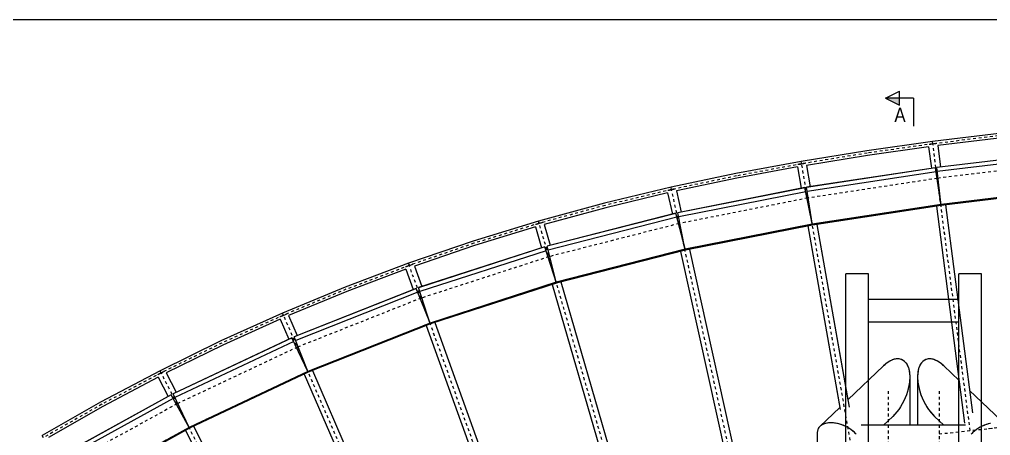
# Model space of a CAD drawing. Header units: millimetres. Extents: x 149919 to 150445, y 136651 to 136866.
# Drawn here: x 150231.21 to 150265.59, y 136850.77 to 136865.53 of the extents above; entities that cross this region are included whole.
import ezdxf

# ---------------------------------------------------------------- set-up
doc = ezdxf.new("R2010")
doc.units = ezdxf.units.MM
doc.header["$LTSCALE"] = 0.25
doc.linetypes.add('CENTER', pattern=[50.8, 31.75, -6.35, 6.35, -6.35])
doc.linetypes.add('XKITLINE00', pattern=[0])
doc.styles.add('ARIAL', font='arial.ttf')

# ---------------------------------------------------------------- blocks, each defined once
blk = doc.blocks.new('çatıı')
at = {"color": 30, "linetype": 'XKITLINE00'}
for p, q in [((12005, 21236.5), (12055, 21261.5)), ((12055, 21211.5), (12055, 21261.5)), ((12005, 21236.5), (12055, 21211.5))]:
    blk.add_line(p, q, dxfattribs=at)
at = {"color": 2, "linetype": 'XKITLINE00'}
for q in [(12005, 21236.5), (12105, 21136.5)]:
    blk.add_line((12105, 21236.5), q, dxfattribs=at)
at = {"color": 8, "linetype": 'XKITLINE00'}
for p, q in [((12602.3, 21134.3), (12172, 21082.6)), ((12588.2, 21115.7), (12190, 21067.9)), ((12171.9, 21082.6), (11939.1, 21049.7)), ((12167.2, 21072.6), (12164.5, 21072.4)), ((12170, 21072.9), (12167, 21072.6)), ((12170.1, 21072.9), (12167.2, 21072.6)), ((12173.1, 21073.3), (12170, 21072.9)), ((12173.1, 21073.3), (12170.1, 21072.9)), ((12173, 21074.3), (12171.9, 21082.6)), ((12173, 21074.3), (12172, 21082.6)), ((12173, 21074.3), (12173.1, 21073.3)), ((12173, 21074.3), (12173.1, 21073.3)), ((12176.2, 21073.7), (12173.1, 21073.3)), ((12176.1, 21073.7), (12173.1, 21073.3)), ((12179, 21074.2), (12176.1, 21073.7)), ((12179.2, 21074.1), (12176.2, 21073.7)), ((12181.7, 21074.6), (12179, 21074.2)), ((12182, 21074.6), (12179.2, 21074.1)), ((12184, 21075), (12181.7, 21074.6)), ((12184.4, 21075), (12182, 21074.6)), ((12185.9, 21075.4), (12184, 21075)), ((12186.4, 21075.5), (12184.4, 21075)), ((12186.1, 21075.5), (12185.9, 21075.4)), ((12186.7, 21075.5), (12186.4, 21075.5)), ((11939.1, 21049.7), (11707, 21011.7)), ((12158.1, 21063.7), (11941.6, 21033.1)), ((12158.1, 21063.7), (12168, 20987.5)), ((12159.7, 21072), (12159.4, 21072)), ((12161.7, 21072.1), (12159.7, 21072)), ((12160.2, 21072.1), (12160, 21072.1)), ((12162.1, 21072.2), (12160.2, 21072.1)), ((12164.2, 21072.3), (12161.7, 21072.1)), ((12164.5, 21072.4), (12162.1, 21072.2)), ((12167, 21072.6), (12164.2, 21072.3)), ((12173.8, 21067.1), (12173.8, 21067.1)), ((12611.1, 21041.3), (12186.5, 20990.3)), ((12611.1, 21040.9), (12186.6, 20989.8)), ((12190.1, 21067.9), (12200, 20991.9)), ((11707, 21011.7), (11476.1, 20968.5)), ((11708.6, 21002.4), (11707, 21011.7)), ((11708.6, 21002.4), (11707, 21011.7)), ((11717.2, 21004.1), (11714.5, 21003.6)), ((11717.5, 21004.1), (11714.7, 21003.6)), ((11719.5, 21004.6), (11717.2, 21004.1)), ((11719.8, 21004.7), (11717.5, 21004.1)), ((11721.3, 21005.1), (11719.5, 21004.6)), ((11721.8, 21005.2), (11719.8, 21004.7)), ((11721.5, 21005.2), (11721.3, 21005.1)), ((11722.1, 21005.3), (11721.8, 21005.2)), ((11941.6, 21033.1), (11725.8, 20997.7)), ((12612.8, 21026.6), (12188.3, 20975.6)), ((11694.1, 20992.2), (11479.4, 20952.1)), ((11694.1, 20992.2), (11707.3, 20916.5)), ((11695.3, 21000.5), (11695, 21000.5)), ((11697.4, 21000.7), (11695.3, 21000.5)), ((11695.8, 21000.6), (11695.6, 21000.6)), ((11697.7, 21000.8), (11695.8, 21000.6)), ((11699.8, 21001), (11697.4, 21000.7)), ((11700.1, 21001.1), (11697.7, 21000.8)), ((11702.6, 21001.4), (11699.8, 21001)), ((11702.8, 21001.5), (11700.1, 21001.1)), ((11705.5, 21001.9), (11702.6, 21001.4)), ((11705.6, 21001.9), (11702.8, 21001.5)), ((11708.7, 21002.4), (11705.5, 21001.9)), ((11708.6, 21002.4), (11705.6, 21001.9)), ((11711.6, 21003), (11708.6, 21002.4)), ((11711.8, 21003), (11708.7, 21002.4)), ((11714.5, 21003.6), (11711.6, 21003)), ((11714.7, 21003.6), (11711.8, 21003)), ((11725.9, 20997.7), (11739.1, 20922.1)), ((12182.4, 20989.7), (11726.1, 20920.1)), ((12182.5, 20989.3), (11726.1, 20919.6)), ((12184.6, 20975.1), (11728.3, 20905.4)), ((12202.8, 20855.9), (12182.4, 20989.7)), ((12202.7, 20855.9), (12186.5, 20990.3)), ((11476.1, 20968.5), (11246.2, 20920.3)), ((11479.4, 20952.1), (11265.6, 20907.2)), ((11246.2, 20920.3), (11010.7, 20864.2)), ((11235, 20908.6), (11234.7, 20908.6)), ((11237, 20908.9), (11235, 20908.6)), ((11235.5, 20908.7), (11235.3, 20908.7)), ((11237.4, 20909), (11235.5, 20908.7)), ((11239.5, 20909.3), (11237, 20908.9)), ((11239.8, 20909.4), (11237.4, 20909)), ((11242.2, 20909.8), (11239.5, 20909.3)), ((11242.4, 20909.9), (11239.8, 20909.4)), ((11245.2, 20910.4), (11242.2, 20909.8)), ((11245.3, 20910.5), (11242.4, 20909.9)), ((11248.3, 20911.1), (11245.2, 20910.4)), ((11248.2, 20911.1), (11245.3, 20910.5)), ((11246.2, 20920.3), (11246.2, 20920.3)), ((11248.2, 20911.1), (11246.2, 20920.3)), ((11248.2, 20911.1), (11246.2, 20920.3)), ((11246.2, 20920.3), (11246.2, 20920.3)), ((11251.2, 20911.8), (11248.2, 20911.1)), ((11251.3, 20911.8), (11248.3, 20911.1)), ((11254.1, 20912.5), (11251.2, 20911.8)), ((11254.3, 20912.5), (11251.3, 20911.8)), ((11256.7, 20913.1), (11254.1, 20912.5)), ((11257, 20913.2), (11254.3, 20912.5)), ((11259, 20913.8), (11256.7, 20913.1)), ((11259.3, 20913.8), (11257, 20913.2)), ((11260.8, 20914.3), (11259, 20913.8)), ((11261.3, 20914.4), (11259.3, 20913.8)), ((11261, 20914.4), (11260.8, 20914.3)), ((11261.6, 20914.5), (11261.3, 20914.4)), ((11265.7, 20907.2), (11282.3, 20832.2)), ((11720.3, 20919.1), (11270.3, 20829.8)), ((11720.4, 20918.6), (11270.4, 20829.4)), ((11723.2, 20904.5), (11273.2, 20815.3)), ((11746.6, 20786.3), (11720.3, 20919.1)), ((11746.5, 20786.3), (11726.1, 20920.1)), ((12626.8, 20910.2), (12202.3, 20859.1)), ((12627.2, 20906.8), (12202.7, 20855.8)), ((12627.2, 20907), (12202.8, 20855.9)), ((11234.2, 20900.1), (11014.9, 20847.9)), ((11234.1, 20900.1), (11250.8, 20825)), ((11010.7, 20864.2), (10777.2, 20800.6)), ((11014.9, 20847.9), (10797.4, 20788.7)), ((12202.3, 20859.1), (11746, 20789.5)), ((12202.8, 20855.8), (11746.5, 20786.2)), ((12202.8, 20855.9), (11746.6, 20786.3)), ((12185.4, 20853.1), (12285.3, 20083.9)), ((12202.7, 20855.9), (12202.7, 20855.9)), ((12202.7, 20855.9), (12202.7, 20855.8)), ((12202.8, 20855.9), (12202.8, 20855.8)), ((12217.4, 20857.6), (12313.1, 20121.1)), ((10777.2, 20800.6), (10545.7, 20729.6)), ((10779.8, 20791.6), (10777.2, 20800.6)), ((10779.8, 20791.6), (10777.2, 20800.6)), ((11263.4, 20828.3), (10807.2, 20711.9)), ((11263.5, 20827.8), (10807.4, 20711.4)), ((11267, 20813.9), (10810.9, 20697.5)), ((11296.8, 20697.1), (11263.4, 20828.3)), ((11296.7, 20697.1), (11270.3, 20829.8)), ((10766.4, 20779.7), (10550.9, 20713.6)), ((10766.7, 20788.3), (10766.4, 20788.2)), ((10766.4, 20779.7), (10787.8, 20705.9)), ((10768.7, 20788.7), (10766.7, 20788.3)), ((10767.2, 20788.4), (10767, 20788.4)), ((10769.1, 20788.8), (10767.2, 20788.4)), ((10771.1, 20789.2), (10768.7, 20788.7)), ((10771.4, 20789.4), (10769.1, 20788.8)), ((10773.8, 20789.9), (10771.1, 20789.2)), ((10774, 20790), (10771.4, 20789.4)), ((10776.7, 20790.7), (10773.8, 20789.9)), ((10776.8, 20790.8), (10774, 20790)), ((10779.8, 20791.6), (10776.7, 20790.7)), ((10779.8, 20791.6), (10776.8, 20790.8)), ((10782.8, 20792.5), (10779.8, 20791.6)), ((10782.7, 20792.5), (10779.8, 20791.6)), ((10785.5, 20793.3), (10782.7, 20792.5)), ((10785.7, 20793.4), (10782.8, 20792.5)), ((10788, 20794.2), (10785.5, 20793.3)), ((10788.3, 20794.2), (10785.7, 20793.4)), ((10790.3, 20794.9), (10788, 20794.2)), ((10790.7, 20795), (10788.3, 20794.2)), ((10792.1, 20795.6), (10790.3, 20794.9)), ((10792.5, 20795.7), (10790.7, 20795)), ((10792.2, 20795.7), (10792.1, 20795.6)), ((10792.8, 20795.9), (10792.5, 20795.7)), ((10797.4, 20788.7), (10818.8, 20714.8)), ((11275.1, 20789.3), (11275.1, 20789.3)), ((11275.5, 20787.4), (11275.5, 20787.4)), ((11746, 20789.5), (11296, 20700.3)), ((11746.6, 20786.2), (11296.7, 20696.9)), ((11746.6, 20786.3), (11296.8, 20697.1)), ((11730.7, 20783), (11843.6, 20139.7)), ((11730.8, 20783.1), (11845, 20132.3)), ((11746.6, 20786.3), (11746.5, 20786.3)), ((11746.5, 20786.3), (11746.5, 20786.2)), ((11746.6, 20786.3), (11746.6, 20786.2)), ((11762.5, 20788.6), (11876.3, 20140.3)), ((11762.6, 20788.6), (11871.7, 20166.5)), ((10545.7, 20729.6), (10316.7, 20651.2)), ((10550.9, 20713.6), (10337.6, 20640.6)), ((10799.1, 20709.5), (10352.4, 20564.6)), ((10799.3, 20709.1), (10352.5, 20564.1)), ((10803.7, 20695.4), (10356.9, 20550.4)), ((10840.9, 20580.8), (10799.1, 20709.5)), ((10840.7, 20580.8), (10807.2, 20711.9)), ((11296, 20700.3), (10839.9, 20583.9)), ((11296.8, 20697.1), (10840.7, 20580.8)), ((11296.9, 20697), (10840.8, 20580.6)), ((11296.7, 20697.1), (11296.7, 20697.1)), ((11296.7, 20697.1), (11296.7, 20696.9)), ((11296.8, 20697.1), (11296.9, 20697)), ((11311.5, 20699.9), (11479.9, 19938.9)), ((11311.5, 20699.9), (11479.9, 19938.9)), ((11280, 20692.7), (11448.5, 19931.6)), ((11280.1, 20692.7), (11448.5, 19931.6)), ((10316.7, 20651.2), (10092.4, 20566.4)), ((10307.3, 20629.7), (10098.6, 20550.7)), ((10307.1, 20638.2), (10306.8, 20638.1)), ((10309, 20638.7), (10307.1, 20638.2)), ((10307.3, 20629.7), (10333.4, 20557.3)), ((10307.5, 20638.4), (10307.4, 20638.3)), ((10309.4, 20638.9), (10307.5, 20638.4)), ((10311.4, 20639.5), (10309, 20638.7)), ((10311.7, 20639.6), (10309.4, 20638.9)), ((10314.1, 20640.3), (10311.4, 20639.5)), ((10314.2, 20640.4), (10311.7, 20639.6)), ((10316.9, 20641.3), (10314.1, 20640.3)), ((10317, 20641.4), (10314.2, 20640.4)), ((10319.9, 20642.4), (10316.7, 20651.2)), ((10319.9, 20642.4), (10316.7, 20651.2)), ((10319.9, 20642.3), (10316.9, 20641.3)), ((10319.9, 20642.4), (10317, 20641.4)), ((10322.9, 20643.4), (10319.9, 20642.3)), ((10322.7, 20643.4), (10319.9, 20642.4)), ((10325.5, 20644.5), (10322.7, 20643.4)), ((10325.7, 20644.5), (10322.9, 20643.4)), ((10328, 20645.5), (10325.5, 20644.5)), ((10328.3, 20645.5), (10325.7, 20644.5)), ((10330.2, 20646.4), (10328, 20645.5)), ((10330.5, 20646.5), (10328.3, 20645.5)), ((10331.9, 20647.2), (10330.2, 20646.4)), ((10332.4, 20647.3), (10330.5, 20646.5)), ((10332.1, 20647.2), (10331.9, 20647.2)), ((10332.7, 20647.4), (10332.4, 20647.3)), ((10337.7, 20640.6), (10363.7, 20568.3)), ((10092.4, 20566.4), (9871, 20474.5)), ((10344.4, 20561.7), (9912, 20390.3)), ((10344.6, 20561.3), (9912.2, 20389.8)), ((10394.3, 20435.9), (10344.4, 20561.7)), ((10394.1, 20435.8), (10352.4, 20564.6)), ((10839.9, 20583.9), (10393.1, 20438.9)), ((10840.9, 20580.8), (10394.3, 20435.9)), ((10840.8, 20580.6), (10394.3, 20435.7)), ((10825.5, 20575.7), (11045.7, 19815)), ((10856.5, 20584.6), (11076.7, 19824)), ((10098.6, 20550.7), (9892.5, 20465.2)), ((10349.9, 20547.9), (9917.5, 20376.5)), ((10362.1, 20525), (10362.1, 20525)), ((9871, 20474.5), (9652.5, 20375.6)), ((9862.2, 20460.9), (9861.9, 20460.8)), ((9864.1, 20461.6), (9862.2, 20460.9)), ((9862.6, 20461.1), (9862.5, 20461.1)), ((9864.4, 20461.7), (9862.6, 20461.1)), ((9866.4, 20462.4), (9864.1, 20461.6)), ((9866.7, 20462.6), (9864.4, 20461.7)), ((9869, 20463.4), (9866.4, 20462.4)), ((9869.2, 20463.6), (9866.7, 20462.6)), ((9871.8, 20464.6), (9869, 20463.4)), ((9871.9, 20464.7), (9869.2, 20463.6)), ((9874.7, 20465.9), (9871, 20474.5)), ((9874.7, 20465.9), (9871, 20474.5)), ((9874.7, 20465.8), (9871.8, 20464.6)), ((9874.7, 20465.9), (9871.9, 20464.7)), ((9877.6, 20467.1), (9874.7, 20465.8)), ((9877.5, 20467.1), (9874.7, 20465.9)), ((9880.1, 20468.3), (9877.5, 20467.1)), ((9880.3, 20468.4), (9877.6, 20467.1)), ((9882.6, 20469.5), (9880.1, 20468.3)), ((9882.9, 20469.6), (9880.3, 20468.4)), ((9884.7, 20470.5), (9882.6, 20469.5)), ((9885.1, 20470.6), (9882.9, 20469.6)), ((9886.4, 20471.4), (9884.7, 20470.5)), ((9886.8, 20471.6), (9885.1, 20470.6)), ((9886.5, 20471.5), (9886.4, 20471.4)), ((9887.1, 20471.7), (9886.8, 20471.6)), ((9892.6, 20465.2), (9923.1, 20394.7)), ((9863, 20452.4), (9659.7, 20360.4)), ((9862.9, 20452.4), (9893.5, 20381.8)), ((10393.1, 20438.9), (9960.7, 20267.5)), ((10394.3, 20435.9), (9962.1, 20264.5)), ((10394.3, 20435.7), (9962.1, 20264.4)), ((10379.3, 20429.8), (10643.5, 19696.5)), ((10379.3, 20429.8), (10643.5, 19696.5)), ((10409.6, 20440.7), (10673.8, 19707.4)), ((10409.7, 20440.7), (10673.9, 19707.4)), ((9904.3, 20386.9), (9483.6, 20188.4)), ((9904.5, 20386.5), (9483.8, 20188)), ((9962.1, 20264.5), (9904.3, 20386.9)), ((9961.9, 20264.5), (9912, 20390.3)), ((9652.5, 20375.6), (9437.3, 20269.8)), ((9659.7, 20360.4), (9459.4, 20262)), ((9910.7, 20373.5), (9489.9, 20175)), ((9924.2, 20351.4), (9924.2, 20351.4)), ((9924.4, 20351.5), (9924.4, 20351.5)), ((11998.6, 20287.5), (11871.7, 20166.5)), ((12006, 20294), (11998.6, 20287.5)), ((12000.1, 20288.9), (11999.3, 20288.1)), ((12003.3, 20291.6), (12000.1, 20288.9)), ((12013.5, 20299.6), (12006, 20294)), ((12007.5, 20295.2), (12006.7, 20294.5)), ((12010.7, 20297.6), (12007.5, 20295.2)), ((12020.9, 20304.2), (12013.5, 20299.6)), ((12015, 20300.6), (12014.2, 20300)), ((12018.2, 20302.5), (12015, 20300.6)), ((12028.3, 20307.8), (12020.9, 20304.2)), ((12022.5, 20305), (12021.6, 20304.5)), ((12025.7, 20306.5), (12022.5, 20305)), ((12035.6, 20310.3), (12028.3, 20307.8)), ((12029.9, 20308.4), (12029, 20308)), ((12033, 20309.4), (12029.9, 20308.4)), ((12042.7, 20311.8), (12035.6, 20310.3)), ((12037.1, 20310.7), (12036.3, 20310.5)), ((12040.2, 20311.3), (12037.1, 20310.7)), ((12049.5, 20312.1), (12042.7, 20311.8)), ((12044.2, 20312), (12043.4, 20311.8)), ((12047.1, 20312), (12044.2, 20312)), ((12056, 20311.4), (12049.5, 20312.1)), ((12050.9, 20312.1), (12050.1, 20312.1)), ((12053.7, 20311.6), (12050.9, 20312.1)), ((12062.1, 20309.5), (12056, 20311.4)), ((12057.3, 20311.1), (12056.6, 20311.2)), ((12060, 20310.2), (12057.3, 20311.1)), ((12067.8, 20306.6), (12062.1, 20309.5)), ((12063.3, 20309), (12062.7, 20309.3)), ((12065.8, 20307.7), (12063.3, 20309)), ((12072.9, 20302.6), (12067.8, 20306.6)), ((12068.9, 20305.9), (12068.3, 20306.2)), ((12071.1, 20304.1), (12068.9, 20305.9)), ((12072.9, 20302.6), (12077.5, 20297.7)), ((12073.9, 20301.7), (12073.3, 20302.2)), ((12073.9, 20301.7), (12075.8, 20299.5)), ((12077.5, 20297.7), (12081.5, 20291.7)), ((12077.9, 20297.1), (12078.4, 20296.5)), ((12078.4, 20296.5), (12080, 20293.9)), ((12081.5, 20291.7), (12084.8, 20284.9)), ((12081.8, 20291.1), (12082.2, 20290.4)), ((12082.2, 20290.4), (12083.6, 20287.4)), ((12084.8, 20284.9), (12087.4, 20277.2)), ((12085, 20284.1), (12085.4, 20283.4)), ((12085.4, 20283.4), (12086.5, 20280.1)), ((12125.2, 20284.9), (12122.5, 20277.2)), ((12124.6, 20283.4), (12123.5, 20280.1)), ((12124.9, 20284.1), (12124.6, 20283.4)), ((12128.5, 20291.7), (12125.2, 20284.9)), ((12127.8, 20290.4), (12126.4, 20287.4)), ((12128.2, 20291.1), (12127.8, 20290.4)), ((12132.5, 20297.7), (12128.5, 20291.7)), ((12131.6, 20296.5), (12130, 20293.9)), ((12132.1, 20297.1), (12131.6, 20296.5)), ((12137.1, 20302.6), (12132.5, 20297.7)), ((12136.1, 20301.7), (12134.2, 20299.5)), ((12136.7, 20302.2), (12136.1, 20301.7)), ((12142.2, 20306.6), (12137.1, 20302.6)), ((12141.1, 20305.9), (12138.9, 20304.1)), ((12141.7, 20306.2), (12141.1, 20305.9)), ((12147.9, 20309.5), (12142.2, 20306.6)), ((12146.7, 20309), (12144.2, 20307.7)), ((12147.3, 20309.3), (12146.7, 20309)), ((12154, 20311.4), (12147.9, 20309.5)), ((12152.7, 20311.1), (12150, 20310.2)), ((12153.4, 20311.2), (12152.7, 20311.1)), ((12160.4, 20312.1), (12154, 20311.4)), ((12159.1, 20312.1), (12156.3, 20311.6)), ((12159.8, 20312.1), (12159.1, 20312.1)), ((12167.3, 20311.8), (12160.4, 20312.1)), ((12165.8, 20312), (12162.9, 20312)), ((12166.6, 20311.8), (12165.8, 20312)), ((12174.4, 20310.3), (12167.3, 20311.8)), ((12172.9, 20310.7), (12169.8, 20311.3)), ((12173.7, 20310.5), (12172.9, 20310.7)), ((12181.6, 20307.8), (12174.4, 20310.3)), ((12180.1, 20308.4), (12177, 20309.4)), ((12181, 20308), (12180.1, 20308.4)), ((12189.1, 20304.2), (12181.6, 20307.8)), ((12187.5, 20305), (12184.3, 20306.5)), ((12188.4, 20304.5), (12187.5, 20305)), ((12196.5, 20299.6), (12189.1, 20304.2)), ((12195, 20300.6), (12191.8, 20302.5)), ((12195.8, 20300), (12195, 20300.6)), ((12204, 20294), (12196.5, 20299.6)), ((12202.5, 20295.2), (12199.3, 20297.6)), ((12203.3, 20294.5), (12202.5, 20295.2)), ((12211.4, 20287.5), (12204, 20294)), ((12209.9, 20288.9), (12206.7, 20291.6)), ((12210.7, 20288.1), (12209.9, 20288.9)), ((12265.6, 20235.8), (12211.4, 20287.5)), ((9437.3, 20269.8), (9227, 20158.1)), ((9429.4, 20255.7), (9429.1, 20255.6)), ((9431.3, 20256.5), (9429.4, 20255.7)), ((9429.8, 20256), (9429.7, 20255.9)), ((9431.6, 20256.7), (9429.8, 20256)), ((9433.5, 20257.5), (9431.3, 20256.5)), ((9433.8, 20257.7), (9431.6, 20256.7)), ((9436, 20258.7), (9433.5, 20257.5)), ((9436.2, 20258.8), (9433.8, 20257.7)), ((9438.8, 20260), (9436, 20258.7)), ((9438.8, 20260.1), (9436.2, 20258.8)), ((9441.6, 20261.5), (9437.3, 20269.8)), ((9441.6, 20261.5), (9437.3, 20269.8)), ((9441.6, 20261.5), (9438.8, 20260)), ((9441.6, 20261.5), (9438.8, 20260.1)), ((9444.4, 20262.9), (9441.6, 20261.5)), ((9444.3, 20262.9), (9441.6, 20261.5)), ((9446.8, 20264.3), (9444.3, 20262.9)), ((9447, 20264.3), (9444.4, 20262.9)), ((9449.2, 20265.6), (9446.8, 20264.3)), ((9449.5, 20265.7), (9447, 20264.3)), ((9451.3, 20266.8), (9449.2, 20265.6)), ((9451.6, 20266.9), (9449.5, 20265.7)), ((9452.9, 20267.8), (9451.3, 20266.8)), ((9453.3, 20268), (9451.6, 20266.9)), ((9453, 20267.9), (9452.9, 20267.8)), ((9453.6, 20268.2), (9453.3, 20268)), ((9459.4, 20262), (9494.4, 20193.5)), ((9960.7, 20267.5), (9540, 20068.9)), ((9961.9, 20264.5), (9541.5, 20066.1)), ((9962.1, 20264.4), (9541.5, 20065.9)), ((9947.4, 20257.5), (10262.4, 19531.2)), ((9977.1, 20270.3), (10292, 19544.1)), ((12087.4, 20277.2), (12089.4, 20268.8)), ((12087.6, 20276.4), (12087.9, 20275.5)), ((12087.9, 20275.5), (12088.7, 20272)), ((12089.4, 20268.8), (12090.7, 20259.6)), ((12089.5, 20267.9), (12089.7, 20266.9)), ((12089.7, 20266.9), (12090.2, 20263.1)), ((12090.7, 20259.6), (12091.2, 20249.9)), ((12090.7, 20258.7), (12090.8, 20257.7)), ((12090.8, 20257.7), (12091, 20253.7)), ((12091.2, 20249.9), (12091, 20239.7)), ((12091.2, 20247.8), (12091, 20243.7)), ((12091.2, 20248.9), (12091.2, 20247.8)), ((12091.2, 20247.8), (12091.2, 20076.6)), ((12119.3, 20259.6), (12118.8, 20249.9)), ((12118.8, 20249.9), (12119, 20239.7)), ((12118.8, 20248.9), (12118.8, 20247.8)), ((12118.8, 20247.8), (12118.8, 20076.6)), ((12118.8, 20247.8), (12118.9, 20243.7)), ((12119.2, 20257.7), (12119, 20253.7)), ((12119.3, 20258.7), (12119.2, 20257.7)), ((12120.6, 20268.8), (12119.3, 20259.6)), ((12120.3, 20266.9), (12119.8, 20263.1)), ((12120.5, 20267.9), (12120.3, 20266.9)), ((12122.5, 20277.2), (12120.6, 20268.8)), ((12122.1, 20275.5), (12121.3, 20272)), ((12122.3, 20276.4), (12122.1, 20275.5)), ((9430.7, 20247.3), (9235.1, 20143.4)), ((9430.7, 20247.3), (9465.7, 20178.8)), ((12088.3, 20218.1), (12086, 20207)), ((12087.9, 20215.8), (12086.9, 20211.4)), ((12088.1, 20217), (12087.9, 20215.8)), ((12090, 20229), (12088.3, 20218.1)), ((12089.7, 20226.8), (12089, 20222.4)), ((12089.8, 20227.9), (12089.7, 20226.8)), ((12091, 20239.7), (12090, 20229)), ((12090.8, 20237.5), (12090.4, 20233.2)), ((12090.9, 20238.6), (12090.8, 20237.5)), ((12119, 20239.7), (12120, 20229)), ((12119.1, 20238.6), (12119.2, 20237.5)), ((12119.2, 20237.5), (12119.6, 20233.2)), ((12120, 20229), (12121.6, 20218.1)), ((12120.1, 20227.9), (12120.3, 20226.8)), ((12120.3, 20226.8), (12121, 20222.4)), ((12121.6, 20218.1), (12124, 20207)), ((12121.9, 20217), (12122.1, 20215.8)), ((12122.1, 20215.8), (12123.1, 20211.4)), ((9476.2, 20184.6), (9071.7, 19961.5)), ((9476.4, 20184.2), (9071.9, 19961.1)), ((9541.5, 20066.1), (9476.2, 20184.6)), ((9541.3, 20066), (9483.6, 20188.4)), ((12079.2, 20184.6), (12074.9, 20173.5)), ((12078.4, 20182.3), (12076.6, 20177.9)), ((12078.8, 20183.4), (12078.4, 20182.3)), ((12082.9, 20195.8), (12079.2, 20184.6)), ((12082.2, 20193.5), (12080.7, 20189)), ((12082.5, 20194.6), (12082.2, 20193.5)), ((12086, 20207), (12082.9, 20195.8)), ((12085.4, 20204.7), (12084.1, 20200.2)), ((12085.7, 20205.8), (12085.4, 20204.7)), ((12124, 20207), (12127.1, 20195.8)), ((12124.3, 20205.8), (12124.6, 20204.7)), ((12124.6, 20204.7), (12125.9, 20200.2)), ((12127.1, 20195.8), (12130.8, 20184.6)), ((12127.5, 20194.6), (12127.8, 20193.5)), ((12127.8, 20193.5), (12129.3, 20189)), ((12130.8, 20184.6), (12135.1, 20173.5)), ((12131.2, 20183.4), (12131.6, 20182.3)), ((12131.6, 20182.3), (12133.4, 20177.9)), ((12413.1, 20095.2), (12302.8, 20200.3)), ((9227, 20158.1), (9020.4, 20039.9)), ((9483.3, 20171.6), (9078.9, 19948.5)), ((9498.3, 20150.4), (9498.3, 20150.4)), ((9498.4, 20150.5), (9498.4, 20150.5)), ((12064.5, 20152.2), (12058.6, 20142.1)), ((12063.3, 20150.1), (12060.9, 20146)), ((12063.9, 20151.2), (12063.3, 20150.1)), ((12070, 20162.7), (12064.5, 20152.2)), ((12068.9, 20160.5), (12066.7, 20156.3)), ((12069.4, 20161.6), (12068.9, 20160.5)), ((12074.9, 20173.5), (12070, 20162.7)), ((12073.9, 20171.2), (12071.9, 20166.9)), ((12074.4, 20172.4), (12073.9, 20171.2)), ((12135.1, 20173.5), (12140, 20162.7)), ((12135.6, 20172.4), (12136.1, 20171.2)), ((12136.1, 20171.2), (12138.1, 20166.9)), ((12140, 20162.7), (12145.5, 20152.2)), ((12140.6, 20161.6), (12141.1, 20160.5)), ((12141.1, 20160.5), (12143.3, 20156.3)), ((12145.5, 20152.2), (12151.4, 20142.1)), ((12146.1, 20151.2), (12146.7, 20150.1)), ((12146.7, 20150.1), (12149.1, 20146)), ((9235.1, 20143.4), (9042.9, 20033.4)), ((11843.7, 20139.7), (11773.1, 20072.5)), ((12038.6, 20115.5), (12031.4, 20108.1)), ((12037.1, 20113.9), (12034.1, 20110.9)), ((12037.9, 20114.8), (12037.1, 20113.9)), ((12045.6, 20123.7), (12038.6, 20115.5)), ((12044.2, 20122), (12041.2, 20118.6)), ((12044.9, 20122.9), (12044.2, 20122)), ((12052.3, 20132.6), (12045.6, 20123.7)), ((12050.9, 20130.7), (12048.1, 20127.1)), ((12051.6, 20131.7), (12050.9, 20130.7)), ((12058.6, 20142.1), (12052.3, 20132.6)), ((12057.3, 20140.1), (12054.7, 20136.3)), ((12058, 20141.2), (12057.3, 20140.1)), ((12151.4, 20142.1), (12157.7, 20132.6)), ((12152, 20141.2), (12152.7, 20140.1)), ((12152.7, 20140.1), (12155.3, 20136.3)), ((12157.7, 20132.6), (12164.4, 20123.7)), ((12158.4, 20131.7), (12159.1, 20130.7)), ((12159.1, 20130.7), (12161.9, 20127.1)), ((12164.4, 20123.7), (12171.4, 20115.5)), ((12165.1, 20122.9), (12165.8, 20122)), ((12165.8, 20122), (12168.8, 20118.6)), ((12171.4, 20115.5), (12178.6, 20108.1)), ((12172.1, 20114.8), (12172.9, 20113.9)), ((12175.9, 20110.9), (12172.9, 20113.9)), ((11781.1, 20078.3), (11776.9, 20075.6)), ((11777, 20075.7), (11776.9, 20075.6)), ((11778.5, 20076.6), (11777, 20075.7)), ((11786.1, 20080.6), (11781.1, 20078.3)), ((11781.5, 20078.5), (11781.4, 20078.4)), ((11783.1, 20079.2), (11781.5, 20078.5)), ((11791.7, 20082.5), (11786.1, 20080.6)), ((11786.6, 20080.8), (11786.4, 20080.7)), ((11788.3, 20081.4), (11786.6, 20080.8)), ((11797.7, 20083.9), (11791.7, 20082.5)), ((11792.2, 20082.7), (11792, 20082.6)), ((11794, 20083.1), (11792.2, 20082.7)), ((11804.1, 20084.8), (11797.7, 20083.9)), ((11798.2, 20084), (11798, 20084)), ((11800.2, 20084.3), (11798.2, 20084)), ((11810.8, 20085.2), (11804.1, 20084.8)), ((11804.7, 20084.8), (11804.5, 20084.8)), ((11806.8, 20084.9), (11804.7, 20084.8)), ((11817.9, 20085), (11810.8, 20085.2)), ((11811.5, 20085.2), (11811.3, 20085.2)), ((11813.7, 20085.1), (11811.5, 20085.2)), ((11825.1, 20084.3), (11817.9, 20085)), ((11818.5, 20085), (11818.3, 20085)), ((11820.9, 20084.7), (11818.5, 20085)), ((11832.5, 20083.1), (11825.1, 20084.3)), ((11825.8, 20084.2), (11825.6, 20084.3)), ((11828.3, 20083.8), (11825.8, 20084.2)), ((11840, 20081.4), (11832.5, 20083.1)), ((11833.2, 20083), (11833, 20083)), ((11835.8, 20082.4), (11833.2, 20083)), ((11847.5, 20079.3), (11840, 20081.4)), ((11840.7, 20081.3), (11840.4, 20081.3)), ((11843.3, 20080.5), (11840.7, 20081.3)), ((11854.9, 20076.6), (11847.5, 20079.3)), ((11848.1, 20079), (11847.9, 20079.1)), ((11850.9, 20078), (11848.1, 20079)), ((11862.1, 20073.5), (11854.9, 20076.6)), ((11855.5, 20076.3), (11855.2, 20076.4)), ((11858.3, 20075.1), (11855.5, 20076.3)), ((12288.7, 20076.6), (11919.5, 20076.6)), ((12031.4, 20108.1), (11998.3, 20076.6)), ((12211.7, 20076.6), (12178.6, 20108.1)), ((12355.1, 20076.6), (12347.9, 20073.5)), ((12354.5, 20076.3), (12351.7, 20075.1)), ((12354.7, 20076.4), (12354.5, 20076.3)), ((12362.5, 20079.3), (12355.1, 20076.6)), ((12361.8, 20079), (12359.1, 20078)), ((12362.1, 20079.1), (12361.8, 20079)), ((12370, 20081.4), (12362.5, 20079.3)), ((12369.3, 20081.3), (12366.6, 20080.5)), ((12369.6, 20081.3), (12369.3, 20081.3)), ((12377.5, 20083.1), (12370, 20081.4)), ((12376.8, 20083), (12374.2, 20082.4)), ((12377, 20083), (12376.8, 20083)), ((9540, 20068.9), (9135.5, 19845.9)), ((9541.3, 20066), (9137.2, 19843.1)), ((9541.5, 20065.9), (9137.2, 19843)), ((9527.4, 20058.2), (9882.2, 19364.1)), ((9527.4, 20058.1), (9882.2, 19364.1)), ((9556.1, 20072.8), (9910.9, 19378.8)), ((9556.1, 20072.8), (9910.9, 19378.8)), ((11764.2, 20055.6), (11763.8, 20050.7)), ((11764, 20053.1), (11763.8, 20051.2)), ((11763.8, 20051.2), (11763.8, 20051)), ((11763.8, 20050.7), (11763.8, 19985.5)), ((11765.3, 20060.2), (11764.2, 20055.6)), ((11764.7, 20057.8), (11764.2, 20056)), ((11764.2, 20056), (11764.2, 20055.8)), ((11767.1, 20064.5), (11765.3, 20060.2)), ((11766.1, 20062.2), (11765.4, 20060.6)), ((11765.4, 20060.6), (11765.4, 20060.4)), ((11769.6, 20068.5), (11767.1, 20064.5)), ((11767.3, 20064.9), (11767.2, 20064.8)), ((11768.2, 20066.4), (11767.3, 20064.9)), ((11772.8, 20072.2), (11769.6, 20068.5)), ((11769.9, 20068.9), (11769.8, 20068.7)), ((11771, 20070.1), (11769.9, 20068.9)), ((11776.6, 20075.4), (11772.8, 20072.2)), ((11773.1, 20072.5), (11773, 20072.4)), ((11774.4, 20073.6), (11773.1, 20072.5)), ((11776.9, 20075.6), (11776.6, 20075.4)), ((11869.2, 20070), (11862.1, 20073.5)), ((11862.8, 20073.2), (11862.5, 20073.3)), ((11865.6, 20071.8), (11862.8, 20073.2)), ((11875.9, 20066.2), (11869.2, 20070)), ((11869.8, 20069.7), (11869.5, 20069.8)), ((11872.6, 20068.1), (11869.8, 20069.7)), ((11882.3, 20062), (11875.9, 20066.2)), ((11876.5, 20065.8), (11876.2, 20066)), ((11879.2, 20064), (11876.5, 20065.8)), ((11888.3, 20057.4), (11882.3, 20062)), ((11882.9, 20061.6), (11882.6, 20061.7)), ((11885.5, 20059.6), (11882.9, 20061.6)), ((11893.9, 20052.7), (11888.3, 20057.4)), ((11888.9, 20057), (11888.6, 20057.2)), ((11891.3, 20054.9), (11888.9, 20057)), ((11898.9, 20047.7), (11893.9, 20052.7)), ((11894.4, 20052.2), (11894.1, 20052.5)), ((11894.4, 20052.2), (11896.6, 20050)), ((11898.9, 20047.7), (11900.9, 20045.4)), ((11899.1, 20047.5), (11899.3, 20047.2)), ((11899.3, 20047.2), (11900.9, 20045.4)), ((12310.7, 20047.2), (12309, 20045.4)), ((12311.1, 20047.7), (12309.1, 20045.4)), ((12310.9, 20047.5), (12310.7, 20047.2)), ((12316.1, 20052.7), (12311.1, 20047.7)), ((12315.6, 20052.2), (12313.4, 20050)), ((12315.9, 20052.5), (12315.6, 20052.2)), ((12321.7, 20057.4), (12316.1, 20052.7)), ((12321.1, 20057), (12318.7, 20054.9)), ((12321.4, 20057.2), (12321.1, 20057)), ((12327.7, 20062), (12321.7, 20057.4)), ((12327.1, 20061.6), (12324.5, 20059.6)), ((12327.4, 20061.7), (12327.1, 20061.6)), ((12334.1, 20066.2), (12327.7, 20062)), ((12333.5, 20065.8), (12330.8, 20064)), ((12333.8, 20066), (12333.5, 20065.8)), ((12340.8, 20070), (12334.1, 20066.2)), ((12340.2, 20069.7), (12337.4, 20068.1)), ((12340.5, 20069.8), (12340.2, 20069.7)), ((12347.9, 20073.5), (12340.8, 20070)), ((12347.2, 20073.2), (12344.4, 20071.8)), ((12347.5, 20073.3), (12347.2, 20073.2)), ((9025.1, 20031.8), (9020.4, 20039.9))]:
    blk.add_line(p, q, dxfattribs=at)
at = {"color": 8, "linetype": 'CENTER'}
for p, q in [((12603.3, 21126), (12173, 21074.3)), ((12173, 21074.3), (11940.3, 21041.4)), ((12305, 20057.8), (12173, 21074.3)), ((11940.3, 21041.4), (11708.5, 21003.4)), ((11708.5, 21003.4), (11477.7, 20960.3)), ((11887.2, 19984.5), (11708.5, 21003.4)), ((12616.7, 21003.2), (12188.9, 20951.8)), ((11477.7, 20960.3), (11248, 20912.1)), ((12188.9, 20951.8), (11729.8, 20881.8)), ((12305, 20057.8), (12188.9, 20951.8)), ((11248, 20912.1), (11012.8, 20856)), ((11469.5, 19911.3), (11248, 20912.1)), ((12202.3, 20859.1), (12626.8, 20910.2)), ((11729.8, 20881.8), (11274.7, 20791.5)), ((11887.2, 19984.5), (11729.8, 20881.8)), ((11012.8, 20856), (10779.5, 20792.5)), ((11746, 20789.5), (12202.3, 20859.1)), ((10779.5, 20792.5), (10548.3, 20721.6)), ((11068.2, 19795.1), (10779.5, 20792.5)), ((11274.7, 20791.5), (10813.8, 20673.9)), ((11469.5, 19911.3), (11274.7, 20791.5)), ((11296, 20700.3), (11746, 20789.5)), ((10548.3, 20721.6), (10319.5, 20643.3)), ((10839.9, 20583.9), (11296, 20700.3)), ((10813.8, 20673.9), (10361.4, 20527.1)), ((11068.2, 19795.1), (10813.8, 20673.9)), ((10319.5, 20643.3), (10095.5, 20558.5)), ((10666.9, 19679), (10319.5, 20643.3)), ((10095.5, 20558.5), (9874.3, 20466.8)), ((10393.1, 20438.9), (10839.9, 20583.9)), ((10361.4, 20527.1), (9923.4, 20353.4)), ((10666.9, 19679), (10361.4, 20527.1)), ((9874.3, 20466.8), (9656.1, 20368)), ((10287.3, 19514.3), (9874.3, 20466.8)), ((9960.7, 20267.5), (10393.1, 20438.9)), ((9656.1, 20368), (9441.1, 20262.4)), ((9923.4, 20353.4), (9497.3, 20152.4)), ((10287.3, 19514.3), (9923.4, 20353.4)), ((9441.1, 20262.4), (9231.1, 20150.8)), ((9907.7, 19349.7), (9441.1, 20262.4)), ((9540, 20068.9), (9960.7, 20267.5)), ((12015, 20197.8), (12015, 18543.8)), ((12195, 20197.8), (12195, 18543.8)), ((9231.1, 20150.8), (9024.6, 20032.7)), ((9497.3, 20152.4), (9087.7, 19926.4)), ((9907.7, 19349.7), (9497.3, 20152.4)), ((12195, 20045.8), (13125, 20147.3)), ((12370, 20064.9), (13125, 20147.3)), ((12370, 20064.9), (12715, 20102.6)), ((9135.5, 19845.9), (9540, 20068.9))]:
    blk.add_line(p, q, dxfattribs=at)
at = {"color": 5, "linetype": 'XKITLINE00'}
for p, q in [((11865, 20204.8), (11865, 20613.6)), ((11945, 20613.6), (11865, 20613.6)), ((11945, 20236.4), (11945, 20613.6)), ((12265, 20491.2), (12265, 20613.6)), ((12345, 20613.6), (12265, 20613.6)), ((12345, 20160.1), (12345, 20613.6)), ((11945, 20442.3), (11945, 20522.3)), ((12265, 20522.3), (11945, 20522.3)), ((12228.4, 20522.3), (11945, 20522.3)), ((12260.9, 20522.3), (12228.4, 20522.3)), ((12265, 20522.3), (12260.9, 20522.3)), ((12265, 20522.3), (12265, 20522.3)), ((12265, 20491.2), (12265, 20522.3)), ((12265, 20240.4), (12265, 20491.2)), ((12265, 20421.1), (12265, 20491.2)), ((12238.8, 20442.3), (11945, 20442.3)), ((11945, 20236.4), (11945, 20442.3)), ((12265, 20442.3), (11945, 20442.3)), ((11945, 20442.3), (11945, 20442.3)), ((11945, 20421.1), (11945, 20442.3)), ((12238.8, 20442.3), (11945, 20442.3)), ((12265, 20442.3), (12238.8, 20442.3)), ((12265, 20442.3), (12238.8, 20442.3)), ((12265, 19950.3), (12265, 20442.3)), ((11945, 19950.3), (11945, 20236.4)), ((11945, 19870.3), (11945, 20236.4)), ((12265, 19950.3), (12265, 20236.4)), ((12265, 19870.3), (12265, 20236.4)), ((11865, 19870.3), (11865, 20204.8)), ((12345, 19870.3), (12345, 20160.1))]:
    blk.add_line(p, q, dxfattribs=at)
at = {"color": 241, "linetype": 'XKITLINE00'}
blk.add_line((12265, 20236.4), (12265, 20240.4), dxfattribs=at)
blk.add_line((12265, 20236.4), (12265, 20240.4), dxfattribs=at)
at = {"color": 8, "linetype": 'XKITLINE00'}
for centre in [(12173, 21074.3), (12173, 21074.3), (12173, 21074.3), (11940.3, 21041.4), (11940.3, 21041.4), (11708.5, 21003.4), (11708.5, 21003.4), (11708.5, 21003.4), (11477.7, 20960.3), (11477.7, 20960.3), (12188.9, 20951.8), (12188.9, 20951.8), (12188.9, 20951.8), (11248, 20912.1), (11248, 20912.1), (11248, 20912.1), (11729.8, 20881.8), (11729.8, 20881.8), (11729.8, 20881.8), (11012.8, 20856), (11012.8, 20856), (12202.3, 20859.1), (12202.3, 20859.1), (10779.5, 20792.5), (10779.5, 20792.5), (10779.5, 20792.5), (11274.7, 20791.5), (11274.7, 20791.5), (11274.7, 20791.5), (11746, 20789.5), (11746, 20789.5), (10548.3, 20721.6), (10548.3, 20721.6), (11296, 20700.3), (11296, 20700.3), (10813.8, 20673.9), (10813.8, 20673.9), (10813.8, 20673.9), (10319.5, 20643.3), (10319.5, 20643.3), (10319.5, 20643.3), (10095.5, 20558.5), (10095.5, 20558.5), (10839.9, 20583.9), (10839.9, 20583.9), (10361.4, 20527.1), (10361.4, 20527.1), (10361.4, 20527.1), (9874.3, 20466.8), (9874.3, 20466.8), (9874.3, 20466.8), (10393.1, 20438.9), (10393.1, 20438.9), (9656.1, 20368), (9656.1, 20368), (9923.4, 20353.4), (9923.4, 20353.4), (9923.4, 20353.4), (9441.1, 20262.4), (9441.1, 20262.4), (9441.1, 20262.4), (9960.7, 20267.5), (9960.7, 20267.5), (12015, 20197.8), (12195, 20197.8), (9231.1, 20150.8), (9231.1, 20150.8), (9497.3, 20152.4), (9497.3, 20152.4), (9497.3, 20152.4), (9540, 20068.9), (9540, 20068.9), (12195, 20045.8), (12305, 20057.8), (12305, 20057.8), (12370, 20064.9), (12370, 20064.9)]:
    blk.add_circle(centre, 0.05, dxfattribs=at)
at = {"color": 30, "linetype": 'Continuous'}
blk.add_solid([(12055, 21211.5), (12005, 21236.5), (12055, 21211.5), (12055, 21236.5)], dxfattribs=at)
at = {"color": 116, "true_color": 0x136734, "style": 'ARIAL', "width": 0.85}
blk.add_text('A', height=50, dxfattribs=at).set_placement((12036.9, 21152))

msp = doc.modelspace()

# ---------------------------------------------------------------- linework, layer by layer
msp.add_lwpolyline([(150191.663, 136865.525), (150444.543, 136865.525), (150444.543, 136651.486), (150191.663, 136651.486)], close=True)

# ---------------------------------------------------------------- block references
at = {"xscale": 0.009999943142843078, "yscale": 0.009999943142843078, "zscale": 0.009999943142843078}
msp.add_blockref('çatıı', (150141.814, 136650.373), dxfattribs=at)

doc.saveas('drawing.dxf')
